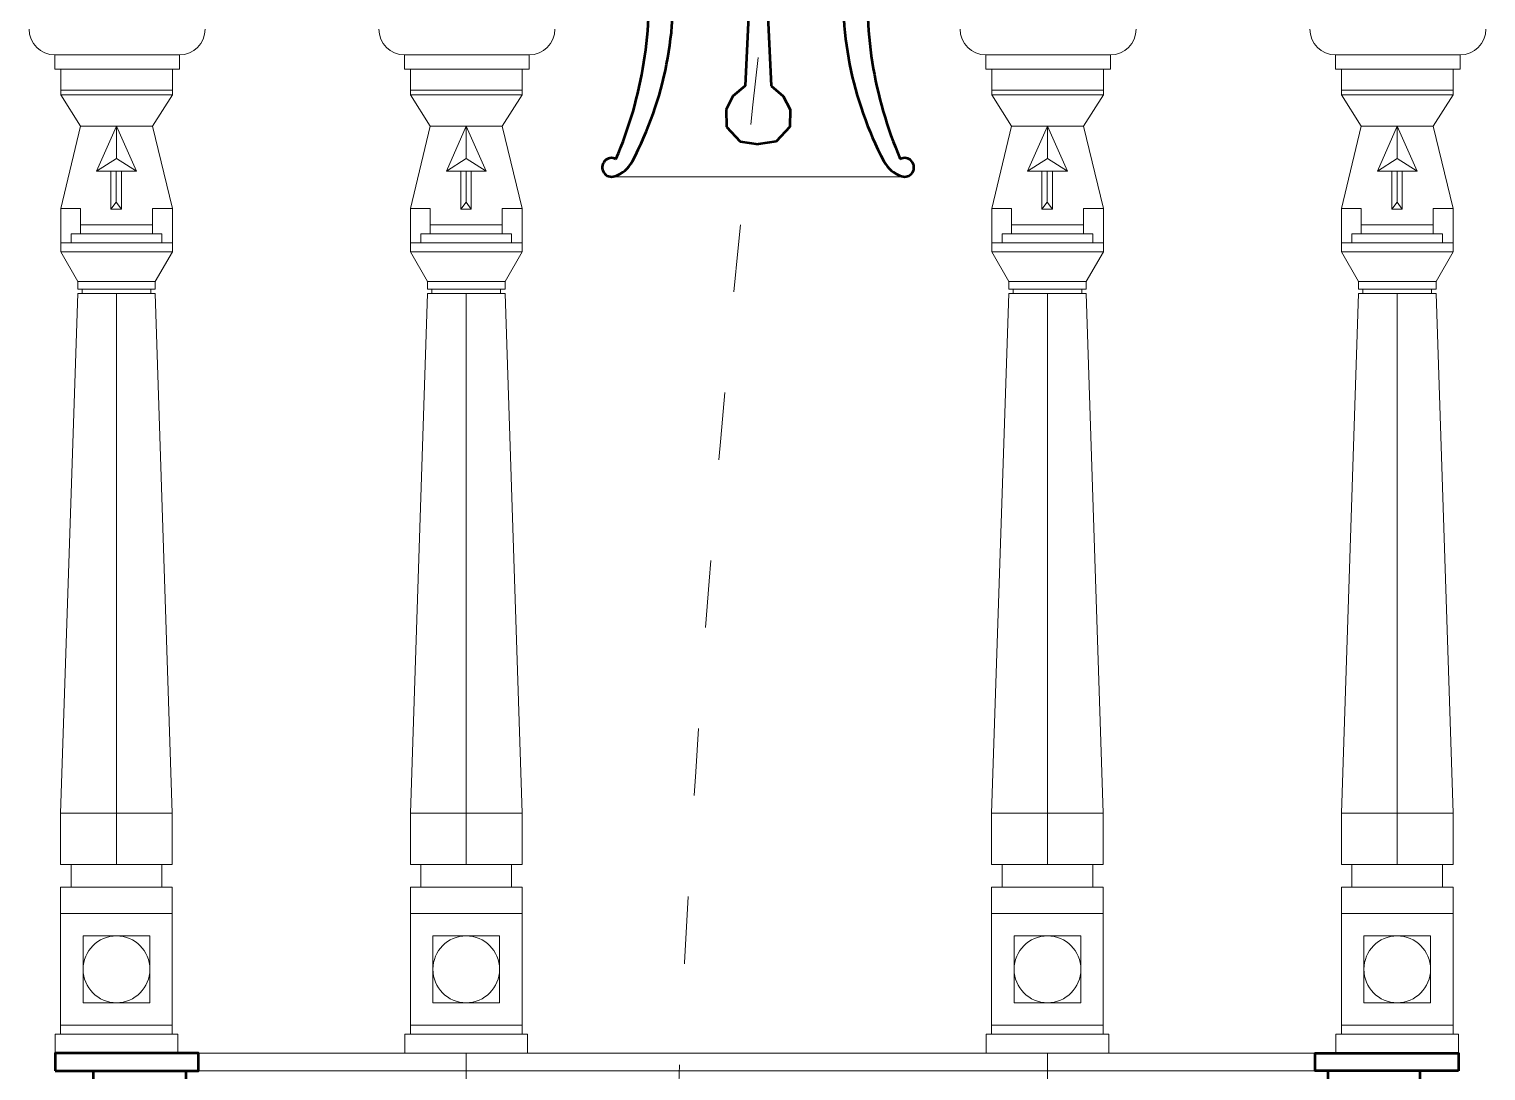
# Model space of a CAD drawing. Header units: millimetres. Extents: x 159 to 5807, y 71 to 6378.
# Drawn here: x 4753.1 to 5012.7, y 3323.8 to 3509.3 of the extents above; entities that cross this region are included whole.
import ezdxf

# ---------------------------------------------------------------- set-up
doc = ezdxf.new("R2010")
doc.units = ezdxf.units.MM
doc.linetypes.add('ACAD_ISO03W100', pattern=[30, 12, -18])
for name, color, linetype, lineweight in [('dim', 4, 'Continuous', 13), ('fasad', 251, 'Continuous', 15), ('wall', 5, 'Continuous', 50)]:
    doc.layers.add(name, color=color, linetype=linetype, lineweight=lineweight)

msp = doc.modelspace()

# ---------------------------------------------------------------- linework, layer by layer
at = {"layer": 'dim', "linetype": 'ACAD_ISO03W100'}
msp.add_arc((7629.3008, 3199.9182), 2763.1039, 173.675795, 184.9746764, dxfattribs=at)
at = {"layer": 'fasad'}
for p, q in [((4758.7497, 3502.2147), (4758.7497, 3497.6521)), ((4778.6456, 3502.2147), (4778.6456, 3497.6521)), ((4821.0567, 3502.2147), (4821.0567, 3497.6521)), ((4840.9526, 3502.2147), (4840.9526, 3497.6521)), ((4924.6101, 3502.2147), (4924.6101, 3497.6521)), ((4944.506, 3502.2147), (4944.506, 3497.6521)), ((4986.9171, 3502.2147), (4986.9171, 3497.6521)), ((5006.813, 3502.2147), (5006.813, 3497.6521)), ((4778.6456, 3498.4521), (4758.7497, 3498.4521)), ((4840.9526, 3498.4521), (4821.0567, 3498.4521)), ((4944.506, 3498.4521), (4924.6101, 3498.4521)), ((5006.813, 3498.4521), (4986.9171, 3498.4521)), ((4778.6456, 3497.6521), (4758.7497, 3497.6521)), ((4762.2976, 3492.0521), (4758.7497, 3497.6521)), ((4778.6456, 3497.6521), (4775.0976, 3492.0521)), ((4840.9526, 3497.6521), (4821.0567, 3497.6521)), ((4824.6046, 3492.0521), (4821.0567, 3497.6521)), ((4840.9526, 3497.6521), (4837.4046, 3492.0521)), ((4944.506, 3497.6521), (4924.6101, 3497.6521)), ((4928.158, 3492.0521), (4924.6101, 3497.6521)), ((4944.506, 3497.6521), (4940.958, 3492.0521)), ((5006.813, 3497.6521), (4986.9171, 3497.6521)), ((4990.465, 3492.0521), (4986.9171, 3497.6521)), ((5006.813, 3497.6521), (5003.265, 3492.0521)), ((4762.2976, 3492.0521), (4758.7497, 3477.3514)), ((4762.2976, 3492.0521), (4775.0976, 3492.0521)), ((4768.6976, 3492.0521), (4765.1497, 3484.0521)), ((4768.6976, 3492.0521), (4772.2456, 3484.0521)), ((4768.6976, 3486.2817), (4768.6976, 3492.0521)), ((4775.0976, 3492.0521), (4778.6456, 3477.3514)), ((4824.6046, 3492.0521), (4821.0567, 3477.3514)), ((4824.6046, 3492.0521), (4837.4046, 3492.0521)), ((4831.0046, 3492.0521), (4827.4567, 3484.0521)), ((4831.0046, 3492.0521), (4834.5526, 3484.0521)), ((4831.0046, 3486.2817), (4831.0046, 3492.0521)), ((4837.4046, 3492.0521), (4840.9526, 3477.3514)), ((4928.158, 3492.0521), (4924.6101, 3477.3514)), ((4928.158, 3492.0521), (4940.958, 3492.0521)), ((4934.558, 3492.0521), (4931.0101, 3484.0521)), ((4934.558, 3492.0521), (4938.106, 3484.0521)), ((4934.558, 3486.2817), (4934.558, 3492.0521)), ((4940.958, 3492.0521), (4944.506, 3477.3514)), ((4990.465, 3492.0521), (4986.9171, 3477.3514)), ((4990.465, 3492.0521), (5003.265, 3492.0521)), ((4996.865, 3492.0521), (4993.3171, 3484.0521)), ((4996.865, 3492.0521), (5000.413, 3484.0521)), ((4996.865, 3486.2817), (4996.865, 3492.0521)), ((5003.265, 3492.0521), (5006.813, 3477.3514)), ((4768.6976, 3486.2817), (4765.1497, 3484.0521)), ((4772.2456, 3484.0521), (4768.6976, 3486.2817)), ((4831.0046, 3486.2817), (4827.4567, 3484.0521)), ((4834.5526, 3484.0521), (4831.0046, 3486.2817)), ((4934.558, 3486.2817), (4931.0101, 3484.0521)), ((4938.106, 3484.0521), (4934.558, 3486.2817)), ((4996.865, 3486.2817), (4993.3171, 3484.0521)), ((5000.413, 3484.0521), (4996.865, 3486.2817)), ((4772.2456, 3484.0521), (4765.1497, 3484.0521)), ((4768.655, 3484.0521), (4768.655, 3478.5074)), ((4834.5526, 3484.0521), (4827.4567, 3484.0521)), ((4830.962, 3484.0521), (4830.962, 3478.5074)), ((4856.9111, 3483.0257), (4909.0929, 3483.0257)), ((4938.106, 3484.0521), (4931.0101, 3484.0521)), ((4934.5154, 3484.0521), (4934.5154, 3478.5074)), ((5000.413, 3484.0521), (4993.3171, 3484.0521)), ((4996.8224, 3484.0521), (4996.8224, 3478.5074)), ((4768.655, 3478.5074), (4767.7079, 3477.2338)), ((4769.602, 3477.2338), (4768.655, 3478.5074)), ((4830.962, 3478.5074), (4830.0149, 3477.2338)), ((4831.909, 3477.2338), (4830.962, 3478.5074)), ((4934.5154, 3478.5074), (4933.5683, 3477.2338)), ((4935.4624, 3477.2338), (4934.5154, 3478.5074)), ((4996.8224, 3478.5074), (4995.8753, 3477.2338)), ((4997.7694, 3477.2338), (4996.8224, 3478.5074)), ((4758.7497, 3477.3514), (4758.7497, 3469.6521)), ((4762.2976, 3477.3514), (4758.7497, 3477.3514)), ((4762.2976, 3474.4521), (4762.2976, 3477.3514)), ((4778.6456, 3477.3514), (4775.0976, 3477.3514)), ((4775.0976, 3474.4521), (4775.0976, 3477.3514)), ((4778.6456, 3477.3514), (4778.6456, 3469.6521)), ((4821.0567, 3477.3514), (4821.0567, 3469.6521)), ((4824.6046, 3477.3514), (4821.0567, 3477.3514)), ((4824.6046, 3474.4521), (4824.6046, 3477.3514)), ((4840.9526, 3477.3514), (4837.4046, 3477.3514)), ((4837.4046, 3474.4521), (4837.4046, 3477.3514)), ((4840.9526, 3477.3514), (4840.9526, 3469.6521)), ((4924.6101, 3477.3514), (4924.6101, 3469.6521)), ((4928.158, 3477.3514), (4924.6101, 3477.3514)), ((4928.158, 3474.4521), (4928.158, 3477.3514)), ((4944.506, 3477.3514), (4940.958, 3477.3514)), ((4940.958, 3474.4521), (4940.958, 3477.3514)), ((4944.506, 3477.3514), (4944.506, 3469.6521)), ((4986.9171, 3477.3514), (4986.9171, 3469.6521)), ((4990.465, 3477.3514), (4986.9171, 3477.3514)), ((4990.465, 3474.4521), (4990.465, 3477.3514)), ((5006.813, 3477.3514), (5003.265, 3477.3514)), ((5003.265, 3474.4521), (5003.265, 3477.3514)), ((5006.813, 3477.3514), (5006.813, 3469.6521)), ((4776.7594, 3472.8521), (4760.6359, 3472.8521)), ((4760.6359, 3472.8521), (4760.6359, 3471.2521)), ((4775.0976, 3474.4521), (4762.2976, 3474.4521)), ((4762.2976, 3474.4521), (4762.2976, 3472.8521)), ((4775.0976, 3474.4521), (4775.0976, 3472.8521)), ((4776.7594, 3472.8521), (4776.7594, 3471.2521)), ((4839.0664, 3472.8521), (4822.9429, 3472.8521)), ((4822.9429, 3472.8521), (4822.9429, 3471.2521)), ((4837.4046, 3474.4521), (4824.6046, 3474.4521)), ((4824.6046, 3474.4521), (4824.6046, 3472.8521)), ((4837.4046, 3474.4521), (4837.4046, 3472.8521)), ((4839.0664, 3472.8521), (4839.0664, 3471.2521)), ((4942.6197, 3472.8521), (4926.4963, 3472.8521)), ((4926.4963, 3472.8521), (4926.4963, 3471.2521)), ((4940.958, 3474.4521), (4928.158, 3474.4521)), ((4928.158, 3474.4521), (4928.158, 3472.8521)), ((4940.958, 3474.4521), (4940.958, 3472.8521)), ((4942.6197, 3472.8521), (4942.6197, 3471.2521)), ((5004.9268, 3472.8521), (4988.8033, 3472.8521)), ((4988.8033, 3472.8521), (4988.8033, 3471.2521)), ((5003.265, 3474.4521), (4990.465, 3474.4521)), ((4990.465, 3474.4521), (4990.465, 3472.8521)), ((5003.265, 3474.4521), (5003.265, 3472.8521)), ((5004.9268, 3472.8521), (5004.9268, 3471.2521)), ((4778.6456, 3471.2521), (4758.7497, 3471.2521)), ((4840.9526, 3471.2521), (4821.0567, 3471.2521)), ((4944.506, 3471.2521), (4924.6101, 3471.2521)), ((5006.813, 3471.2521), (4986.9171, 3471.2521)), ((4778.6456, 3469.6521), (4758.7497, 3469.6521)), ((4778.6456, 3469.6521), (4758.7497, 3469.6521)), ((4761.7897, 3464.3667), (4758.7497, 3469.6521)), ((4775.6056, 3464.3667), (4778.6456, 3469.6521)), ((4840.9526, 3469.6521), (4821.0567, 3469.6521)), ((4840.9526, 3469.6521), (4821.0567, 3469.6521)), ((4824.0967, 3464.3667), (4821.0567, 3469.6521)), ((4837.9126, 3464.3667), (4840.9526, 3469.6521)), ((4944.506, 3469.6521), (4924.6101, 3469.6521)), ((4944.506, 3469.6521), (4924.6101, 3469.6521)), ((4927.6501, 3464.3667), (4924.6101, 3469.6521)), ((4941.466, 3464.3667), (4944.506, 3469.6521)), ((5006.813, 3469.6521), (4986.9171, 3469.6521)), ((5006.813, 3469.6521), (4986.9171, 3469.6521)), ((4989.9571, 3464.3667), (4986.9171, 3469.6521)), ((5003.773, 3464.3667), (5006.813, 3469.6521)), ((4761.7897, 3462.2292), (4758.7463, 3369.6449)), ((4775.6056, 3464.3667), (4761.7897, 3464.3667)), ((4761.7897, 3463.0292), (4761.7897, 3464.3667)), ((4775.6056, 3463.0292), (4761.7897, 3463.0292)), ((4775.6056, 3462.2292), (4761.7897, 3462.2292)), ((4762.5897, 3462.2292), (4762.5897, 3463.0292)), ((4768.6976, 3462.2292), (4768.6942, 3360.5511)), ((4774.8056, 3462.2292), (4774.8056, 3463.0292)), ((4775.6056, 3463.0292), (4775.6056, 3464.3667)), ((4775.6056, 3462.2292), (4778.6421, 3369.6449)), ((4824.0967, 3462.2292), (4821.0533, 3369.6449)), ((4837.9126, 3464.3667), (4824.0967, 3464.3667)), ((4824.0967, 3463.0292), (4824.0967, 3464.3667)), ((4837.9126, 3463.0292), (4824.0967, 3463.0292)), ((4837.9126, 3462.2292), (4824.0967, 3462.2292)), ((4824.8967, 3462.2292), (4824.8967, 3463.0292)), ((4831.0012, 3360.5511), (4831.0046, 3462.2292)), ((4837.1126, 3462.2292), (4837.1126, 3463.0292)), ((4837.9126, 3463.0292), (4837.9126, 3464.3667)), ((4837.9126, 3462.2292), (4840.9491, 3369.6449)), ((4927.6501, 3462.2292), (4924.6067, 3369.6449)), ((4941.466, 3464.3667), (4927.6501, 3464.3667)), ((4927.6501, 3463.0292), (4927.6501, 3464.3667)), ((4941.466, 3463.0292), (4927.6501, 3463.0292)), ((4941.466, 3462.2292), (4927.6501, 3462.2292)), ((4928.4501, 3462.2292), (4928.4501, 3463.0292)), ((4934.5546, 3360.5511), (4934.558, 3462.2292)), ((4940.666, 3462.2292), (4940.666, 3463.0292)), ((4941.466, 3463.0292), (4941.466, 3464.3667)), ((4941.466, 3462.2292), (4944.5025, 3369.6449)), ((4989.9571, 3462.2292), (4986.9137, 3369.6449)), ((5003.773, 3464.3667), (4989.9571, 3464.3667)), ((4989.9571, 3463.0292), (4989.9571, 3464.3667)), ((5003.773, 3463.0292), (4989.9571, 3463.0292)), ((5003.773, 3462.2292), (4989.9571, 3462.2292)), ((4990.7571, 3462.2292), (4990.7571, 3463.0292)), ((4996.8616, 3360.5511), (4996.865, 3462.2292)), ((5002.973, 3462.2292), (5002.973, 3463.0292)), ((5003.773, 3463.0292), (5003.773, 3464.3667)), ((5003.773, 3462.2292), (5006.8095, 3369.6449)), ((4758.7463, 3369.6449), (4758.7463, 3360.5511)), ((4778.6421, 3369.6449), (4758.7463, 3369.6449)), ((4778.6421, 3369.6449), (4778.6421, 3360.5511)), ((4821.0533, 3369.6449), (4821.0533, 3360.5511)), ((4840.9491, 3369.6449), (4821.0533, 3369.6449)), ((4840.9491, 3369.6449), (4840.9491, 3360.5511)), ((4924.6067, 3369.6449), (4924.6067, 3360.5511)), ((4944.5025, 3369.6449), (4924.6067, 3369.6449)), ((4944.5025, 3369.6449), (4944.5025, 3360.5511)), ((4986.9137, 3369.6449), (4986.9137, 3360.5511)), ((5006.8095, 3369.6449), (4986.9137, 3369.6449)), ((5006.8095, 3369.6449), (5006.8095, 3360.5511)), ((4778.6421, 3360.5511), (4758.7463, 3360.5511)), ((4760.6325, 3360.5511), (4760.6325, 3356.4668)), ((4776.7559, 3360.5511), (4776.7559, 3356.4668)), ((4840.9491, 3360.5511), (4821.0533, 3360.5511)), ((4822.9395, 3360.5511), (4822.9395, 3356.4668)), ((4839.0629, 3360.5511), (4839.0629, 3356.4668)), ((4944.5025, 3360.5511), (4924.6067, 3360.5511)), ((4926.4929, 3360.5511), (4926.4929, 3356.4668)), ((4942.6163, 3360.5511), (4942.6163, 3356.4668)), ((5006.8095, 3360.5511), (4986.9137, 3360.5511)), ((4988.7999, 3360.5511), (4988.7999, 3356.4668)), ((5004.9233, 3360.5511), (5004.9233, 3356.4668)), ((4758.7463, 3356.4668), (4758.7463, 3330.307)), ((4778.6421, 3356.4668), (4758.7463, 3356.4668)), ((4778.6421, 3356.4668), (4778.6421, 3330.307)), ((4821.0533, 3356.4668), (4821.0533, 3330.307)), ((4840.9491, 3356.4668), (4821.0533, 3356.4668)), ((4840.9491, 3356.4668), (4840.9491, 3330.307)), ((4924.6067, 3356.4668), (4924.6067, 3330.307)), ((4944.5025, 3356.4668), (4924.6067, 3356.4668)), ((4944.5025, 3356.4668), (4944.5025, 3330.307)), ((4986.9137, 3356.4668), (4986.9137, 3330.307)), ((5006.8095, 3356.4668), (4986.9137, 3356.4668)), ((5006.8095, 3356.4668), (5006.8095, 3330.307)), ((4778.6421, 3330.307), (4758.7463, 3330.307)), ((4840.9491, 3330.307), (4821.0533, 3330.307)), ((4944.5025, 3330.307), (4924.6067, 3330.307)), ((5006.8095, 3330.307), (4986.9137, 3330.307)), ((4783.2996, 3326.8931), (4982.2562, 3326.8931)), ((4831.0012, 3034.8529), (4831.0012, 3326.8931)), ((4934.5546, 3034.8529), (4934.5546, 3326.8931)), ((4757.7779, 3323.7661), (5007.7779, 3323.7661))]:
    msp.add_line(p, q, dxfattribs=at)
for points in [[(4757.7185, 3502.2147), (4779.8975, 3502.2147), (4779.8975, 3504.7373), (4757.7185, 3504.7373)], [(4820.0255, 3502.2147), (4842.2045, 3502.2147), (4842.2045, 3504.7373), (4820.0255, 3504.7373)], [(4923.5789, 3502.2147), (4945.7579, 3502.2147), (4945.7579, 3504.7373), (4923.5789, 3504.7373)], [(4985.8859, 3502.2147), (5008.0649, 3502.2147), (5008.0649, 3504.7373), (4985.8859, 3504.7373)], [(4769.602, 3484.0521), (4767.7079, 3484.0521), (4767.7079, 3477.2338), (4769.602, 3477.2338)], [(4831.909, 3484.0521), (4830.0149, 3484.0521), (4830.0149, 3477.2338), (4831.909, 3477.2338)], [(4935.4624, 3484.0521), (4933.5683, 3484.0521), (4933.5683, 3477.2338), (4935.4624, 3477.2338)], [(4997.7694, 3484.0521), (4995.8753, 3484.0521), (4995.8753, 3477.2338), (4997.7694, 3477.2338)], [(4778.6421, 3351.8029), (4758.7463, 3351.8029), (4758.7463, 3331.907), (4778.6421, 3331.907)], [(4840.9491, 3351.8029), (4821.0533, 3351.8029), (4821.0533, 3331.907), (4840.9491, 3331.907)], [(4944.5025, 3351.8029), (4924.6067, 3351.8029), (4924.6067, 3331.907), (4944.5025, 3331.907)], [(5006.8095, 3351.8029), (4986.9137, 3351.8029), (4986.9137, 3331.907), (5006.8095, 3331.907)], [(4774.6421, 3347.8029), (4762.7463, 3347.8029), (4762.7463, 3335.907), (4774.6421, 3335.907)], [(4836.9491, 3347.8029), (4825.0533, 3347.8029), (4825.0533, 3335.907), (4836.9491, 3335.907)], [(4940.5025, 3347.8029), (4928.6067, 3347.8029), (4928.6067, 3335.907), (4940.5025, 3335.907)], [(5002.8095, 3347.8029), (4990.9137, 3347.8029), (4990.9137, 3335.907), (5002.8095, 3335.907)], [(4757.7779, 3330.307), (4779.6105, 3330.307), (4779.6105, 3326.8931), (4757.7779, 3326.8931)], [(4820.0849, 3330.307), (4841.9175, 3330.307), (4841.9175, 3326.8931), (4820.0849, 3326.8931)], [(4923.6383, 3330.307), (4945.4709, 3330.307), (4945.4709, 3326.8931), (4923.6383, 3326.8931)], [(4985.9453, 3330.307), (5007.7779, 3330.307), (5007.7779, 3326.8931), (4985.9453, 3327.0365)]]:
    msp.add_lwpolyline(points, close=True, dxfattribs=at)
for centre in [(4768.6942, 3341.8549), (4831.0012, 3341.8549), (4934.5546, 3341.8549), (4996.8616, 3341.8549)]:
    msp.add_circle(centre, 5.9479, dxfattribs=at)
for centre, start, end in [((4757.7185, 3509.3248), 180, 270), ((4779.8975, 3509.3248), 270, 0), ((4820.0255, 3509.3248), 180, 270), ((4842.2045, 3509.3248), 270, 0), ((4923.5789, 3509.3248), 180, 270), ((4945.7579, 3509.3248), 270, 0), ((4985.8859, 3509.3248), 180, 270), ((5008.0649, 3509.3248), 270, 0)]:
    msp.add_arc(centre, 4.5874, start, end, dxfattribs=at)
at = {"layer": 'wall'}
for p, q in [((4882.2626, 3532.0204), (4880.677, 3499.2527)), ((4883.7415, 3532.0204), (4885.3271, 3499.2527)), ((4880.677, 3499.2527), (4878.5182, 3497.3871)), ((4885.3271, 3499.2527), (4887.4858, 3497.3871)), ((4878.5182, 3497.3871), (4877.3205, 3494.9917)), ((4887.4858, 3497.3871), (4888.6836, 3494.9917)), ((4877.3205, 3494.9917), (4877.366, 3491.905)), ((4888.6836, 3494.9917), (4888.638, 3491.905)), ((4877.366, 3491.905), (4879.8094, 3489.3256)), ((4888.638, 3491.905), (4886.1946, 3489.3256)), ((4879.8094, 3489.3256), (4882.9895, 3488.8187)), ((4886.1946, 3489.3256), (4883.0146, 3488.8187))]:
    msp.add_line(p, q, dxfattribs=at)
for points in [[(4757.7779, 3323.7661), (4783.2996, 3323.7661), (4783.2996, 3326.8931), (4757.7779, 3326.8931)], [(5007.7779, 3323.7661), (4982.2562, 3323.7661), (4982.2562, 3326.8931), (5007.7779, 3326.8931)], [(4764.6141, 3323.7661), (4781.0611, 3323.7661), (4781.0611, 3034.8529), (4764.6141, 3034.8529)], [(5000.9418, 3323.7661), (4984.4948, 3323.7661), (4984.4948, 3034.8529), (5000.9418, 3034.8529)]]:
    msp.add_lwpolyline(points, close=True, dxfattribs=at)
for centre, radius, start, end in [((4790.8663, 3514.8668), 72.7068, 336.772634, 5.140581), ((4804.6866, 3515.2622), 63.1996, 332.231501, 5.5562), ((4961.3174, 3515.2622), 63.1996, 174.4438, 207.768499), ((4975.1377, 3514.8668), 72.7068, 174.859419, 203.227366), ((4856.9111, 3484.7025), 1.6768, 62.708015, 288.946621), ((4855.6283, 3488.4394), 5.6278, 288.946621, 332.231501), ((4910.3758, 3488.4394), 5.6278, 207.768499, 251.053379), ((4909.0929, 3484.7025), 1.6768, 251.053379, 117.291985)]:
    msp.add_arc(centre, radius, start, end, dxfattribs=at)

doc.saveas('drawing.dxf')
